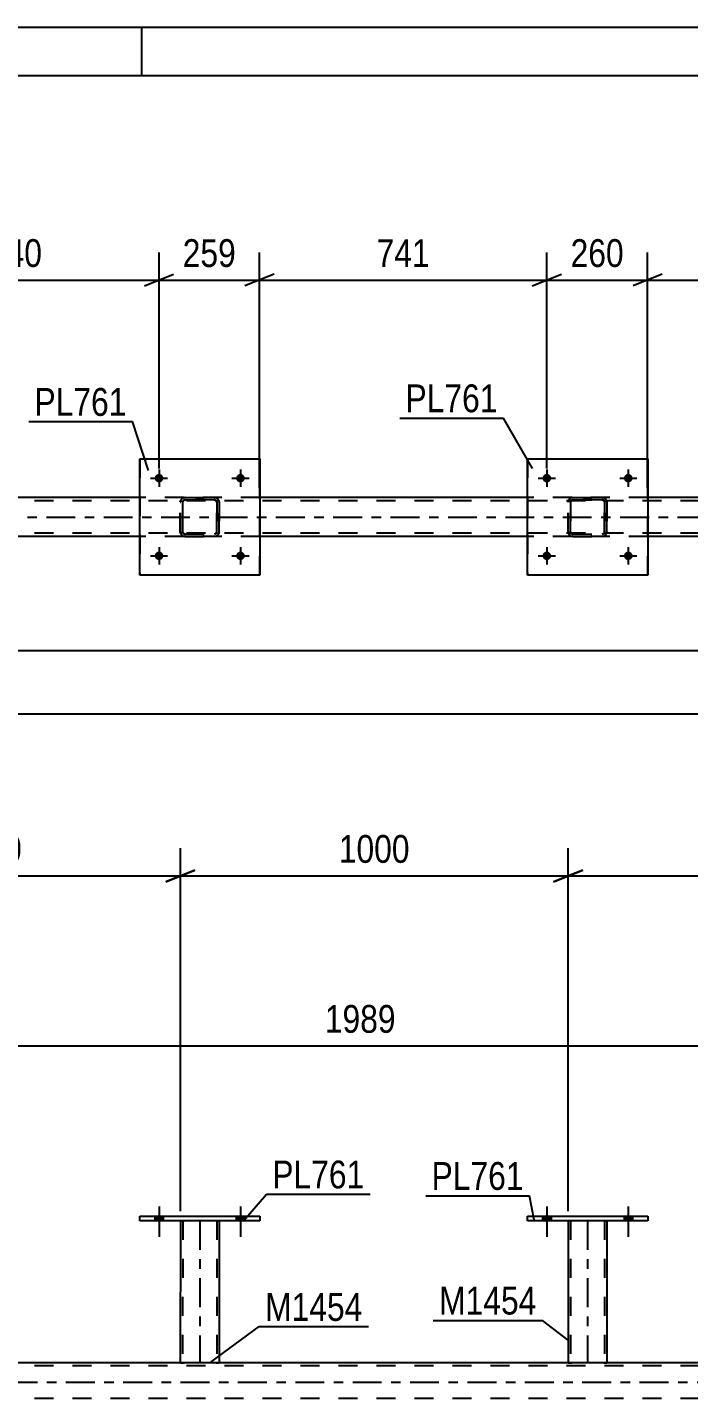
# Model space of a CAD drawing. Header units: millimetres. Extents: x 0 to 841, y 0 to 594.
# Drawn here: x 199.2 to 267.4, y 452.7 to 594 of the extents above; entities that cross this region are included whole.
import ezdxf

# ---------------------------------------------------------------- set-up
doc = ezdxf.new("R2010")
doc.units = ezdxf.units.MM
doc.linetypes.add('DXK_LINE_DOT2', pattern=[3.9198, 1.9599, -1.9599])
doc.linetypes.add('DXK_LINE_DOT3', pattern=[5.9187, 2.979, -0.9799, 0.9799, -0.9799])
doc.styles.add('Arial Narrow', font='ARIALN.TTF', dxfattribs={"height": 0.2})

# ---------------------------------------------------------------- blocks, each defined once
blk = doc.blocks.new('Unknown-814761001-1137')
at = {"color": 5, "linetype": 'Continuous'}
for p, q in [((841, 594), (0, 594)), ((211, 589), (211, 594)), ((836, 589), (5, 589))]:
    blk.add_line(p, q, dxfattribs=at)
blk = doc.blocks.new('Bolt-814761001-1456 - 1274')
at = {"linetype": 'Continuous'}
for points in [[(212.35, 547.54), (212.36, 547.63), (212.38, 547.72), (212.43, 547.8), (212.49, 547.86), (212.57, 547.92), (212.65, 547.96), (212.74, 547.98), (212.83, 547.98), (212.92, 547.96), (213.01, 547.92), (213.08, 547.86), (213.14, 547.8), (213.19, 547.72), (213.22, 547.63), (213.23, 547.54), (213.22, 547.45), (213.19, 547.36), (213.14, 547.28), (213.08, 547.21), (213.01, 547.16), (212.92, 547.12), (212.83, 547.1), (212.74, 547.1), (212.65, 547.12), (212.57, 547.16), (212.49, 547.21), (212.43, 547.28), (212.38, 547.36), (212.36, 547.45)], [(220.75, 547.54), (220.76, 547.63), (220.78, 547.72), (220.83, 547.8), (220.89, 547.86), (220.97, 547.92), (221.05, 547.96), (221.14, 547.98), (221.23, 547.98), (221.32, 547.96), (221.41, 547.92), (221.48, 547.86), (221.54, 547.8), (221.59, 547.72), (221.62, 547.63), (221.63, 547.54), (221.62, 547.45), (221.59, 547.36), (221.54, 547.28), (221.48, 547.21), (221.41, 547.16), (221.32, 547.12), (221.23, 547.1), (221.14, 547.1), (221.05, 547.12), (220.97, 547.16), (220.89, 547.21), (220.83, 547.28), (220.78, 547.36), (220.76, 547.45)]]:
    blk.add_hatch(color=1, dxfattribs=at).paths.add_polyline_path(points)
at = {"color": 1, "linetype": 'Continuous'}
for p, q in [((212.79, 548.42), (212.79, 546.66)), ((221.19, 548.42), (221.19, 546.66)), ((211.91, 547.54), (213.67, 547.54)), ((220.31, 547.54), (222.07, 547.54))]:
    blk.add_line(p, q, dxfattribs=at)
blk = doc.blocks.new('Part-814761001-1306 - 1274')
at = {"color": 2, "linetype": 'Continuous'}
for p, q in [((210.79, 545.54), (183.19, 545.54)), ((250.79, 545.54), (223.19, 545.54)), ((290.79, 545.54), (263.19, 545.54)), ((210.79, 541.54), (183.19, 541.54)), ((250.79, 541.54), (223.19, 541.54)), ((290.79, 541.54), (263.19, 541.54))]:
    blk.add_line(p, q, dxfattribs=at)
at = {"color": 7, "linetype": 'DXK_LINE_DOT2'}
for p, q in [((223.19, 545.54), (210.79, 545.54)), ((263.19, 545.54), (250.79, 545.54)), ((758.52, 545.22), (82.79, 545.22)), ((758.52, 541.86), (82.79, 541.86)), ((223.19, 541.54), (210.79, 541.54)), ((263.19, 541.54), (250.79, 541.54))]:
    blk.add_line(p, q, dxfattribs=at)
at = {"color": 7, "linetype": 'DXK_LINE_DOT3'}
blk.add_line((82.79, 543.54), (758.52, 543.54), dxfattribs=at)
blk = doc.blocks.new('Bolt-814761001-1457 - 1274')
at = {"linetype": 'Continuous'}
for points in [[(252.35, 539.54), (252.36, 539.63), (252.38, 539.72), (252.43, 539.8), (252.49, 539.86), (252.57, 539.92), (252.65, 539.96), (252.74, 539.98), (252.83, 539.98), (252.92, 539.96), (253.01, 539.92), (253.08, 539.86), (253.14, 539.8), (253.19, 539.72), (253.22, 539.63), (253.23, 539.54), (253.22, 539.45), (253.19, 539.36), (253.14, 539.28), (253.08, 539.21), (253.01, 539.16), (252.92, 539.12), (252.83, 539.1), (252.74, 539.1), (252.65, 539.12), (252.57, 539.16), (252.49, 539.21), (252.43, 539.28), (252.38, 539.36), (252.36, 539.45)], [(260.75, 539.54), (260.76, 539.63), (260.78, 539.72), (260.83, 539.8), (260.89, 539.86), (260.97, 539.92), (261.05, 539.96), (261.14, 539.98), (261.23, 539.98), (261.32, 539.96), (261.41, 539.92), (261.48, 539.86), (261.54, 539.8), (261.59, 539.72), (261.62, 539.63), (261.63, 539.54), (261.62, 539.45), (261.59, 539.36), (261.54, 539.28), (261.48, 539.21), (261.41, 539.16), (261.32, 539.12), (261.23, 539.1), (261.14, 539.1), (261.05, 539.12), (260.97, 539.16), (260.89, 539.21), (260.83, 539.28), (260.78, 539.36), (260.76, 539.45)]]:
    blk.add_hatch(color=1, dxfattribs=at).paths.add_polyline_path(points)
at = {"color": 1, "linetype": 'Continuous'}
for p, q in [((252.79, 540.42), (252.79, 538.66)), ((261.19, 540.42), (261.19, 538.66)), ((251.91, 539.54), (253.67, 539.54)), ((260.31, 539.54), (262.07, 539.54))]:
    blk.add_line(p, q, dxfattribs=at)
blk = doc.blocks.new('Bolt-814761001-1446 - 1274')
at = {"linetype": 'Continuous'}
for points in [[(252.35, 547.54), (252.36, 547.63), (252.38, 547.72), (252.43, 547.8), (252.49, 547.86), (252.57, 547.92), (252.65, 547.96), (252.74, 547.98), (252.83, 547.98), (252.92, 547.96), (253.01, 547.92), (253.08, 547.86), (253.14, 547.8), (253.19, 547.72), (253.22, 547.63), (253.23, 547.54), (253.22, 547.45), (253.19, 547.36), (253.14, 547.28), (253.08, 547.21), (253.01, 547.16), (252.92, 547.12), (252.83, 547.1), (252.74, 547.1), (252.65, 547.12), (252.57, 547.16), (252.49, 547.21), (252.43, 547.28), (252.38, 547.36), (252.36, 547.45)], [(260.75, 547.54), (260.76, 547.63), (260.78, 547.72), (260.83, 547.8), (260.89, 547.86), (260.97, 547.92), (261.05, 547.96), (261.14, 547.98), (261.23, 547.98), (261.32, 547.96), (261.41, 547.92), (261.48, 547.86), (261.54, 547.8), (261.59, 547.72), (261.62, 547.63), (261.63, 547.54), (261.62, 547.45), (261.59, 547.36), (261.54, 547.28), (261.48, 547.21), (261.41, 547.16), (261.32, 547.12), (261.23, 547.1), (261.14, 547.1), (261.05, 547.12), (260.97, 547.16), (260.89, 547.21), (260.83, 547.28), (260.78, 547.36), (260.76, 547.45)]]:
    blk.add_hatch(color=1, dxfattribs=at).paths.add_polyline_path(points)
at = {"color": 1, "linetype": 'Continuous'}
for p, q in [((252.79, 548.42), (252.79, 546.66)), ((261.19, 548.42), (261.19, 546.66)), ((251.91, 547.54), (253.67, 547.54)), ((260.31, 547.54), (262.07, 547.54))]:
    blk.add_line(p, q, dxfattribs=at)
blk = doc.blocks.new('Bolt-814761001-1455 - 1274')
at = {"linetype": 'Continuous'}
for points in [[(212.35, 539.54), (212.36, 539.63), (212.38, 539.72), (212.43, 539.8), (212.49, 539.86), (212.57, 539.92), (212.65, 539.96), (212.74, 539.98), (212.83, 539.98), (212.92, 539.96), (213.01, 539.92), (213.08, 539.86), (213.14, 539.8), (213.19, 539.72), (213.22, 539.63), (213.23, 539.54), (213.22, 539.45), (213.19, 539.36), (213.14, 539.28), (213.08, 539.21), (213.01, 539.16), (212.92, 539.12), (212.83, 539.1), (212.74, 539.1), (212.65, 539.12), (212.57, 539.16), (212.49, 539.21), (212.43, 539.28), (212.38, 539.36), (212.36, 539.45)], [(220.75, 539.54), (220.76, 539.63), (220.78, 539.72), (220.83, 539.8), (220.89, 539.86), (220.97, 539.92), (221.05, 539.96), (221.14, 539.98), (221.23, 539.98), (221.32, 539.96), (221.41, 539.92), (221.48, 539.86), (221.54, 539.8), (221.59, 539.72), (221.62, 539.63), (221.63, 539.54), (221.62, 539.45), (221.59, 539.36), (221.54, 539.28), (221.48, 539.21), (221.41, 539.16), (221.32, 539.12), (221.23, 539.1), (221.14, 539.1), (221.05, 539.12), (220.97, 539.16), (220.89, 539.21), (220.83, 539.28), (220.78, 539.36), (220.76, 539.45)]]:
    blk.add_hatch(color=1, dxfattribs=at).paths.add_polyline_path(points)
at = {"color": 1, "linetype": 'Continuous'}
for p, q in [((212.79, 540.42), (212.79, 538.66)), ((221.19, 540.42), (221.19, 538.66)), ((211.91, 539.54), (213.67, 539.54)), ((220.31, 539.54), (222.07, 539.54))]:
    blk.add_line(p, q, dxfattribs=at)
blk = doc.blocks.new('Part-814761001-1520 - 1274')
at = {"color": 2, "linetype": 'Continuous'}
for p, q in [((250.79, 537.54), (250.79, 549.54)), ((250.79, 549.54), (250.79, 549.54)), ((250.79, 549.54), (263.19, 549.54)), ((263.19, 549.54), (263.19, 537.54)), ((250.79, 537.54), (250.79, 537.54)), ((263.19, 537.54), (250.79, 537.54))]:
    blk.add_line(p, q, dxfattribs=at)
at = {"color": 7, "linetype": 'DXK_LINE_DOT2'}
for p, q in [((250.79, 549.54), (250.79, 537.54)), ((250.79, 549.54), (250.79, 549.54)), ((263.19, 537.54), (263.19, 549.54)), ((250.79, 537.54), (250.79, 537.54))]:
    blk.add_line(p, q, dxfattribs=at)
blk = doc.blocks.new('Part-814761001-1521 - 1274')
at = {"color": 7, "linetype": 'DXK_LINE_DOT2'}
for p, q in [((255.28, 545.5), (255.46, 545.54)), ((255.47, 545.54), (255.28, 545.5)), ((255.47, 545.54), (255.46, 545.54)), ((255.46, 545.54), (258.5, 545.54)), ((255.47, 545.54), (258.51, 545.54)), ((258.5, 545.54), (258.51, 545.54)), ((258.5, 545.54), (258.68, 545.5)), ((258.69, 545.5), (258.51, 545.54)), ((254.98, 545.06), (255.02, 545.24)), ((254.98, 545.06), (254.99, 545.06)), ((254.98, 542.02), (254.98, 545.06)), ((255.02, 545.24), (254.99, 545.06)), ((254.99, 542.02), (254.99, 545.06)), ((255.24, 545.15), (255.22, 545.06)), ((255.23, 545.06), (255.22, 545.06)), ((255.22, 545.06), (255.22, 542.02)), ((255.23, 545.06), (255.24, 545.15)), ((255.23, 542.02), (255.23, 545.06)), ((255.24, 545.15), (255.3, 545.23)), ((255.29, 545.23), (255.24, 545.15)), ((255.37, 545.28), (255.29, 545.23)), ((255.3, 545.23), (255.37, 545.28)), ((255.37, 545.28), (255.47, 545.3)), ((255.46, 545.3), (255.37, 545.28)), ((255.46, 545.3), (255.47, 545.3)), ((258.5, 545.3), (255.46, 545.3)), ((255.47, 545.3), (258.51, 545.3)), ((258.51, 545.3), (258.5, 545.3)), ((258.59, 545.28), (258.5, 545.3)), ((258.51, 545.3), (258.6, 545.28)), ((258.59, 545.28), (258.6, 545.28)), ((258.67, 545.23), (258.59, 545.28)), ((258.6, 545.28), (258.68, 545.23)), ((258.72, 545.15), (258.67, 545.23)), ((258.68, 545.23), (258.73, 545.15)), ((258.74, 545.06), (258.72, 545.15)), ((258.73, 545.15), (258.75, 545.06)), ((258.75, 545.06), (258.74, 545.06)), ((258.74, 545.06), (258.74, 542.02)), ((258.75, 542.02), (258.75, 545.06)), ((258.94, 545.24), (258.98, 545.06)), ((258.99, 545.06), (258.95, 545.24)), ((258.99, 545.06), (258.98, 545.06)), ((258.98, 545.06), (258.98, 542.02)), ((258.99, 542.02), (258.99, 545.06)), ((254.99, 542.02), (254.98, 542.02)), ((255.02, 541.83), (254.98, 542.02)), ((254.99, 542.02), (255.02, 541.83)), ((255.22, 542.02), (255.23, 542.02)), ((255.22, 542.02), (255.24, 541.93)), ((255.24, 541.93), (255.23, 542.02)), ((255.3, 541.85), (255.24, 541.93)), ((255.24, 541.93), (255.29, 541.85)), ((255.28, 541.57), (255.28, 541.57)), ((255.46, 541.54), (255.28, 541.57)), ((255.28, 541.57), (255.47, 541.54)), ((255.29, 541.85), (255.37, 541.8)), ((255.37, 541.8), (255.3, 541.85)), ((255.47, 541.78), (255.37, 541.8)), ((255.37, 541.8), (255.46, 541.78)), ((255.47, 541.78), (255.46, 541.78)), ((255.46, 541.78), (258.5, 541.78)), ((255.47, 541.54), (255.46, 541.54)), ((255.46, 541.54), (258.5, 541.54)), ((255.47, 541.78), (258.51, 541.78)), ((255.47, 541.54), (258.51, 541.54)), ((258.5, 541.78), (258.59, 541.8)), ((258.5, 541.78), (258.51, 541.78)), ((258.68, 541.57), (258.5, 541.54)), ((258.5, 541.54), (258.51, 541.54)), ((258.6, 541.8), (258.51, 541.78)), ((258.51, 541.54), (258.69, 541.57)), ((258.59, 541.8), (258.67, 541.85)), ((258.68, 541.85), (258.6, 541.8)), ((258.67, 541.85), (258.72, 541.93)), ((258.73, 541.93), (258.68, 541.85)), ((258.72, 541.93), (258.74, 542.02)), ((258.75, 542.02), (258.73, 541.93)), ((258.74, 542.02), (258.75, 542.02)), ((258.98, 542.02), (258.94, 541.83)), ((258.95, 541.83), (258.99, 542.02)), ((258.98, 542.02), (258.99, 542.02))]:
    blk.add_line(p, q, dxfattribs=at)
at = {"color": 7, "linetype": 'DXK_LINE_DOT3'}
blk.add_line((256.99, 543.54), (256.98, 543.54), dxfattribs=at)
at = {"color": 7, "linetype": 'DXK_LINE_DOT2'}
for centre, start, end in [((255.46, 545.06), 112.5, 157.5), ((255.47, 545.06), 112.5, 157.5), ((258.5, 545.06), 22.5, 67.5), ((258.51, 545.06), 22.5, 67.5), ((255.46, 542.02), 202.5, 247.5), ((255.47, 542.02), 202.5, 247.5), ((258.5, 542.02), 292.5, 337.5), ((258.51, 542.02), 292.5, 337.5)]:
    blk.add_arc(centre, 0.48, start, end, dxfattribs=at)
blk = doc.blocks.new('Part-814761001-1526 - 1274')
at = {"color": 2, "linetype": 'Continuous'}
for p, q in [((210.79, 537.54), (210.79, 549.54)), ((210.79, 549.54), (210.79, 549.54)), ((210.79, 549.54), (223.19, 549.54)), ((223.19, 549.54), (223.19, 537.54)), ((210.79, 537.54), (210.79, 537.54)), ((223.19, 537.54), (210.79, 537.54))]:
    blk.add_line(p, q, dxfattribs=at)
at = {"color": 7, "linetype": 'DXK_LINE_DOT2'}
for p, q in [((210.79, 549.54), (210.79, 537.54)), ((210.79, 549.54), (210.79, 549.54)), ((223.19, 537.54), (223.19, 549.54)), ((210.79, 537.54), (210.79, 537.54))]:
    blk.add_line(p, q, dxfattribs=at)
blk = doc.blocks.new('Part-814761001-1527 - 1274')
at = {"color": 7, "linetype": 'DXK_LINE_DOT2'}
for p, q in [((215.28, 545.5), (215.46, 545.54)), ((215.47, 545.54), (215.28, 545.5)), ((215.47, 545.54), (215.46, 545.54)), ((215.46, 545.54), (218.5, 545.54)), ((215.47, 545.54), (218.51, 545.54)), ((218.5, 545.54), (218.51, 545.54)), ((218.5, 545.54), (218.69, 545.5)), ((218.69, 545.5), (218.51, 545.54)), ((214.98, 545.06), (215.02, 545.24)), ((214.98, 545.06), (214.99, 545.06)), ((214.98, 542.02), (214.98, 545.06)), ((215.02, 545.24), (214.99, 545.06)), ((214.99, 542.02), (214.99, 545.06)), ((215.24, 545.15), (215.22, 545.06)), ((215.23, 545.06), (215.22, 545.06)), ((215.22, 545.06), (215.22, 542.02)), ((215.23, 545.06), (215.24, 545.15)), ((215.23, 542.02), (215.23, 545.06)), ((215.24, 545.15), (215.3, 545.23)), ((215.29, 545.23), (215.24, 545.15)), ((215.37, 545.28), (215.29, 545.23)), ((215.3, 545.23), (215.37, 545.28)), ((215.37, 545.28), (215.47, 545.3)), ((215.46, 545.3), (215.37, 545.28)), ((215.46, 545.3), (215.47, 545.3)), ((218.5, 545.3), (215.46, 545.3)), ((215.47, 545.3), (218.51, 545.3)), ((218.51, 545.3), (218.5, 545.3)), ((218.59, 545.28), (218.5, 545.3)), ((218.51, 545.3), (218.6, 545.28)), ((218.59, 545.28), (218.6, 545.28)), ((218.67, 545.23), (218.59, 545.28)), ((218.6, 545.28), (218.68, 545.23)), ((218.72, 545.15), (218.67, 545.23)), ((218.68, 545.23), (218.73, 545.15)), ((218.74, 545.06), (218.72, 545.15)), ((218.73, 545.15), (218.75, 545.06)), ((218.75, 545.06), (218.74, 545.06)), ((218.74, 545.06), (218.74, 542.02)), ((218.75, 542.02), (218.75, 545.06)), ((218.94, 545.24), (218.98, 545.06)), ((218.99, 545.06), (218.95, 545.24)), ((218.99, 545.06), (218.98, 545.06)), ((218.98, 545.06), (218.98, 542.02)), ((218.99, 542.02), (218.99, 545.06)), ((214.99, 542.02), (214.98, 542.02)), ((215.02, 541.83), (214.98, 542.02)), ((214.99, 542.02), (215.02, 541.83)), ((215.22, 542.02), (215.23, 542.02)), ((215.22, 542.02), (215.24, 541.93)), ((215.24, 541.93), (215.23, 542.02)), ((215.3, 541.85), (215.24, 541.93)), ((215.24, 541.93), (215.29, 541.85)), ((215.28, 541.57), (215.28, 541.57)), ((215.46, 541.54), (215.28, 541.57)), ((215.28, 541.57), (215.47, 541.54)), ((215.29, 541.85), (215.37, 541.8)), ((215.37, 541.8), (215.3, 541.85)), ((215.47, 541.78), (215.37, 541.8)), ((215.37, 541.8), (215.46, 541.78)), ((215.47, 541.78), (215.46, 541.78)), ((215.46, 541.78), (218.5, 541.78)), ((215.47, 541.54), (215.46, 541.54)), ((215.46, 541.54), (218.5, 541.54)), ((215.47, 541.78), (218.51, 541.78)), ((215.47, 541.54), (218.51, 541.54)), ((218.5, 541.78), (218.59, 541.8)), ((218.5, 541.78), (218.51, 541.78)), ((218.69, 541.57), (218.5, 541.54)), ((218.5, 541.54), (218.51, 541.54)), ((218.6, 541.8), (218.51, 541.78)), ((218.51, 541.54), (218.69, 541.57)), ((218.59, 541.8), (218.67, 541.85)), ((218.68, 541.85), (218.6, 541.8)), ((218.67, 541.85), (218.72, 541.93)), ((218.73, 541.93), (218.68, 541.85)), ((218.72, 541.93), (218.74, 542.02)), ((218.75, 542.02), (218.73, 541.93)), ((218.74, 542.02), (218.75, 542.02)), ((218.98, 542.02), (218.94, 541.83)), ((218.95, 541.83), (218.99, 542.02)), ((218.98, 542.02), (218.99, 542.02))]:
    blk.add_line(p, q, dxfattribs=at)
at = {"color": 7, "linetype": 'DXK_LINE_DOT3'}
blk.add_line((216.99, 543.54), (216.98, 543.54), dxfattribs=at)
at = {"color": 7, "linetype": 'DXK_LINE_DOT2'}
for centre, start, end in [((215.46, 545.06), 112.5, 157.5), ((215.47, 545.06), 112.5, 157.5), ((218.5, 545.06), 22.5, 67.5), ((218.51, 545.06), 22.5, 67.5), ((215.46, 542.02), 202.5, 247.5), ((215.47, 542.02), 202.5, 247.5), ((218.5, 542.02), 292.5, 337.5), ((218.51, 542.02), 292.5, 337.5)]:
    blk.add_arc(centre, 0.48, start, end, dxfattribs=at)
blk = doc.blocks.new('Part-814761001-3207 - 3038')
at = {"color": 7, "linetype": 'DXK_LINE_DOT2'}
for p, q in [((758.52, 456.04), (37.45, 456.04)), ((218.98, 456.36), (214.98, 456.36)), ((258.98, 456.36), (254.98, 456.36)), ((758.52, 452.68), (37.45, 452.68))]:
    blk.add_line(p, q, dxfattribs=at)
at = {"color": 2, "linetype": 'Continuous'}
for p, q in [((214.98, 456.36), (178.98, 456.36)), ((254.98, 456.36), (218.98, 456.36)), ((294.98, 456.36), (258.98, 456.36))]:
    blk.add_line(p, q, dxfattribs=at)
at = {"color": 7, "linetype": 'DXK_LINE_DOT3'}
blk.add_line((37.45, 454.36), (758.52, 454.36), dxfattribs=at)
blk = doc.blocks.new('Bolt-814761001-3230 - 3038')
at = {"linetype": 'Continuous'}
for points in [[(252.35, 471), (253.23, 471), (253.23, 471.48), (252.35, 471.48)], [(260.75, 470.99), (261.63, 470.99), (261.63, 471.47), (260.75, 471.47)]]:
    blk.add_hatch(color=1, dxfattribs=at).paths.add_polyline_path(points)
at = {"color": 1, "linetype": 'Continuous'}
for p, q in [((252.79, 472.48), (252.79, 469.36)), ((261.19, 472.47), (261.19, 469.35)), ((252.35, 471.48), (252.35, 471)), ((253.23, 471.48), (253.23, 471)), ((260.75, 471.47), (260.75, 470.99)), ((261.63, 471.47), (261.63, 470.99))]:
    blk.add_line(p, q, dxfattribs=at)
blk = doc.blocks.new('Bolt-814761001-3231 - 3038')
at = {"linetype": 'Continuous'}
for points in [[(252.35, 471), (253.23, 471), (253.23, 471.48), (252.35, 471.48)], [(260.75, 470.99), (261.63, 470.99), (261.63, 471.47), (260.75, 471.47)]]:
    blk.add_hatch(color=1, dxfattribs=at).paths.add_polyline_path(points)
at = {"color": 1, "linetype": 'Continuous'}
for p, q in [((252.79, 472.48), (252.79, 469.36)), ((261.19, 472.47), (261.19, 469.35)), ((252.35, 471.48), (252.35, 471)), ((253.23, 471.48), (253.23, 471)), ((260.75, 471.47), (260.75, 470.99)), ((261.63, 471.47), (261.63, 470.99))]:
    blk.add_line(p, q, dxfattribs=at)
blk = doc.blocks.new('Bolt-814761001-3233 - 3038')
at = {"linetype": 'Continuous'}
for points in [[(212.35, 471), (213.23, 471), (213.23, 471.48), (212.35, 471.48)], [(220.75, 470.99), (221.63, 470.99), (221.63, 471.47), (220.75, 471.47)]]:
    blk.add_hatch(color=1, dxfattribs=at).paths.add_polyline_path(points)
at = {"color": 1, "linetype": 'Continuous'}
for p, q in [((212.79, 472.48), (212.79, 469.36)), ((221.19, 472.47), (221.19, 469.35)), ((212.35, 471.48), (212.35, 471)), ((213.23, 471.48), (213.23, 471)), ((220.75, 471.47), (220.75, 470.99)), ((221.63, 471.47), (221.63, 470.99))]:
    blk.add_line(p, q, dxfattribs=at)
blk = doc.blocks.new('Bolt-814761001-3272 - 3038')
at = {"linetype": 'Continuous'}
for points in [[(212.35, 471), (213.23, 471), (213.23, 471.48), (212.35, 471.48)], [(220.75, 470.99), (221.63, 470.99), (221.63, 471.47), (220.75, 471.47)]]:
    blk.add_hatch(color=1, dxfattribs=at).paths.add_polyline_path(points)
at = {"color": 1, "linetype": 'Continuous'}
for p, q in [((212.79, 472.48), (212.79, 469.36)), ((221.19, 472.47), (221.19, 469.35)), ((212.35, 471.48), (212.35, 471)), ((213.23, 471.48), (213.23, 471)), ((220.75, 471.47), (220.75, 470.99)), ((221.63, 471.47), (221.63, 470.99))]:
    blk.add_line(p, q, dxfattribs=at)
blk = doc.blocks.new('Part-814761001-3298 - 3038')
at = {"color": 2, "linetype": 'Continuous'}
for p, q in [((214.99, 471), (214.98, 456.36)), ((218.99, 471), (218.98, 456.36)), ((215.02, 456.36), (214.98, 456.36)), ((215.12, 456.36), (215.02, 456.36)), ((215.28, 456.36), (215.12, 456.36)), ((218.69, 456.36), (215.28, 456.36)), ((218.84, 456.36), (218.69, 456.36)), ((218.94, 456.36), (218.84, 456.36)), ((218.98, 456.36), (218.94, 456.36))]:
    blk.add_line(p, q, dxfattribs=at)
at = {"color": 7, "linetype": 'DXK_LINE_DOT2'}
for p, q in [((214.99, 471), (214.99, 471)), ((214.99, 471), (214.99, 471)), ((214.99, 471), (214.99, 471)), ((215.02, 471), (214.99, 471)), ((214.99, 471), (215.02, 471)), ((215.13, 471), (215.02, 471)), ((215.02, 471), (215.13, 471)), ((215.28, 471), (215.13, 471)), ((215.13, 471), (215.28, 471)), ((215.23, 471), (215.22, 456.36)), ((215.23, 471), (215.23, 471)), ((215.24, 471), (215.23, 471)), ((215.23, 471), (215.24, 471)), ((215.3, 471), (215.24, 471)), ((215.24, 471), (215.3, 471)), ((218.69, 471), (215.28, 471)), ((218.69, 471), (215.28, 471)), ((218.6, 471), (215.3, 471)), ((215.3, 471), (215.37, 471)), ((218.68, 471), (215.37, 471)), ((218.68, 471), (218.6, 471)), ((218.73, 471), (218.68, 471)), ((218.68, 471), (218.73, 471)), ((218.69, 471), (218.85, 471)), ((218.85, 471), (218.69, 471)), ((218.75, 471), (218.73, 471)), ((218.73, 471), (218.75, 471)), ((218.75, 471), (218.74, 456.36)), ((218.75, 471), (218.75, 471)), ((218.85, 471), (218.95, 471)), ((218.95, 471), (218.85, 471)), ((218.95, 471), (218.99, 471)), ((218.99, 471), (218.95, 471)), ((218.99, 471), (218.99, 471)), ((218.99, 471), (218.99, 471)), ((218.99, 471), (218.99, 471)), ((214.98, 456.36), (215.02, 456.36)), ((215.02, 456.36), (215.12, 456.36)), ((215.12, 456.36), (215.28, 456.36)), ((215.24, 456.36), (215.22, 456.36)), ((215.22, 456.36), (215.24, 456.36)), ((215.29, 456.36), (215.24, 456.36)), ((215.24, 456.36), (215.28, 456.36)), ((218.69, 456.36), (215.28, 456.36)), ((215.28, 456.36), (215.29, 456.36)), ((218.59, 456.36), (215.29, 456.36)), ((215.29, 456.36), (215.37, 456.36)), ((218.67, 456.36), (215.37, 456.36)), ((218.67, 456.36), (218.59, 456.36)), ((218.72, 456.36), (218.67, 456.36)), ((218.67, 456.36), (218.72, 456.36)), ((218.69, 456.36), (218.84, 456.36)), ((218.74, 456.36), (218.72, 456.36)), ((218.72, 456.36), (218.74, 456.36)), ((218.84, 456.36), (218.94, 456.36)), ((218.94, 456.36), (218.98, 456.36))]:
    blk.add_line(p, q, dxfattribs=at)
at = {"color": 7, "linetype": 'DXK_LINE_DOT3'}
blk.add_line((216.99, 471), (216.98, 456.36), dxfattribs=at)
blk = doc.blocks.new('Part-814761001-3303 - 3038')
at = {"color": 2, "linetype": 'Continuous'}
for p, q in [((254.99, 471), (254.98, 456.36)), ((258.99, 471), (258.98, 456.36)), ((255.02, 456.36), (254.98, 456.36)), ((255.12, 456.36), (255.02, 456.36)), ((255.28, 456.36), (255.12, 456.36)), ((258.68, 456.36), (255.28, 456.36)), ((258.84, 456.36), (258.68, 456.36)), ((258.94, 456.36), (258.84, 456.36)), ((258.98, 456.36), (258.94, 456.36))]:
    blk.add_line(p, q, dxfattribs=at)
at = {"color": 7, "linetype": 'DXK_LINE_DOT2'}
for p, q in [((254.99, 471), (254.99, 471)), ((254.99, 471), (254.99, 471)), ((254.99, 471), (254.99, 471)), ((255.02, 471), (254.99, 471)), ((254.99, 471), (255.02, 471)), ((255.13, 471), (255.02, 471)), ((255.02, 471), (255.13, 471)), ((255.28, 471), (255.13, 471)), ((255.13, 471), (255.28, 471)), ((255.23, 471), (255.22, 456.36)), ((255.23, 471), (255.23, 471)), ((255.24, 471), (255.23, 471)), ((255.23, 471), (255.24, 471)), ((255.3, 471), (255.24, 471)), ((255.24, 471), (255.3, 471)), ((258.69, 471), (255.28, 471)), ((258.69, 471), (255.28, 471)), ((258.6, 471), (255.3, 471)), ((255.3, 471), (255.37, 471)), ((258.68, 471), (255.37, 471)), ((258.68, 471), (258.6, 471)), ((258.73, 471), (258.68, 471)), ((258.68, 471), (258.73, 471)), ((258.69, 471), (258.85, 471)), ((258.85, 471), (258.69, 471)), ((258.75, 471), (258.73, 471)), ((258.73, 471), (258.75, 471)), ((258.75, 471), (258.74, 456.36)), ((258.75, 471), (258.75, 471)), ((258.85, 471), (258.95, 471)), ((258.95, 471), (258.85, 471)), ((258.95, 471), (258.99, 471)), ((258.99, 471), (258.95, 471)), ((258.99, 471), (258.99, 471)), ((258.99, 471), (258.99, 471)), ((258.99, 471), (258.99, 471)), ((254.98, 456.36), (255.02, 456.36)), ((255.02, 456.36), (255.12, 456.36)), ((255.12, 456.36), (255.28, 456.36)), ((255.24, 456.36), (255.22, 456.36)), ((255.22, 456.36), (255.24, 456.36)), ((255.29, 456.36), (255.24, 456.36)), ((255.24, 456.36), (255.28, 456.36)), ((258.68, 456.36), (255.28, 456.36)), ((255.28, 456.36), (255.29, 456.36)), ((258.59, 456.36), (255.29, 456.36)), ((255.29, 456.36), (255.37, 456.36)), ((258.67, 456.36), (255.37, 456.36)), ((258.67, 456.36), (258.59, 456.36)), ((258.72, 456.36), (258.67, 456.36)), ((258.67, 456.36), (258.72, 456.36)), ((258.68, 456.36), (258.84, 456.36)), ((258.74, 456.36), (258.72, 456.36)), ((258.72, 456.36), (258.74, 456.36)), ((258.84, 456.36), (258.94, 456.36)), ((258.94, 456.36), (258.98, 456.36))]:
    blk.add_line(p, q, dxfattribs=at)
at = {"color": 7, "linetype": 'DXK_LINE_DOT3'}
blk.add_line((256.99, 471), (256.98, 456.36), dxfattribs=at)
blk = doc.blocks.new('Part-814761001-3314 - 3038')
at = {"color": 2, "linetype": 'Continuous'}
for p, q in [((210.79, 471), (210.79, 471.48)), ((210.79, 471.48), (223.19, 471.47)), ((223.19, 470.99), (210.79, 471)), ((223.19, 471.47), (223.19, 470.99))]:
    blk.add_line(p, q, dxfattribs=at)
blk = doc.blocks.new('Part-814761001-3515 - 3038')
at = {"color": 2, "linetype": 'Continuous'}
for p, q in [((250.79, 471), (250.79, 471.48)), ((250.79, 471.48), (263.19, 471.47)), ((263.19, 470.99), (250.79, 471)), ((263.19, 471.47), (263.19, 470.99))]:
    blk.add_line(p, q, dxfattribs=at)
blk = doc.blocks.new('StraightDimension-814761001-1662 - 1274')
at = {"color": 7, "linetype": 'Continuous'}
blk.add_line((48.95, 529.79), (758.52, 529.79), dxfattribs=at)
blk = doc.blocks.new('StraightDimension-814761001-1683 - 1274')
at = {"color": 7, "linetype": 'Continuous'}
blk.add_line((48.31, 523.27), (759.16, 523.27), dxfattribs=at)
blk = doc.blocks.new('StraightDimension-814761001-1830 - 1274')
at = {"color": 7, "linetype": 'Continuous'}
for p, q in [((263.18, 546.54), (263.18, 570.81)), ((292.79, 548.54), (292.79, 570.81)), ((264.68, 568.56), (261.68, 567.36)), ((291.29, 567.36), (294.29, 568.56)), ((263.18, 567.96), (292.79, 567.96))]:
    blk.add_line(p, q, dxfattribs=at)
at = {"color": 0}
blk.add_wipeout([(281.33, 568.71), (281.33, 572.91), (274.64, 572.91), (274.64, 568.71)], dxfattribs=at)
at = {"color": 3, "style": 'Arial Narrow'}
blk.add_text('740', height=2.863, dxfattribs=at).set_placement((275.24, 569.31))
blk = doc.blocks.new('StraightDimension-814761001-1839 - 1274')
at = {"color": 7, "linetype": 'Continuous'}
for p, q in [((252.79, 548.54), (252.79, 570.81)), ((263.18, 546.54), (263.18, 570.81)), ((251.29, 567.36), (254.29, 568.56)), ((264.68, 568.56), (261.68, 567.36)), ((252.79, 567.96), (263.18, 567.96))]:
    blk.add_line(p, q, dxfattribs=at)
at = {"color": 0}
blk.add_wipeout([(261.33, 568.71), (261.33, 572.91), (254.64, 572.91), (254.64, 568.71)], dxfattribs=at)
at = {"color": 3, "style": 'Arial Narrow'}
blk.add_text('260', height=2.863, dxfattribs=at).set_placement((255.24, 569.31))
blk = doc.blocks.new('StraightDimension-814761001-1848 - 1274')
at = {"color": 7, "linetype": 'Continuous'}
for p, q in [((223.15, 546.54), (223.15, 570.81)), ((252.79, 548.54), (252.79, 570.81)), ((224.65, 568.56), (221.65, 567.36)), ((251.29, 567.36), (254.29, 568.56)), ((223.15, 567.96), (252.79, 567.96))]:
    blk.add_line(p, q, dxfattribs=at)
at = {"color": 0}
blk.add_wipeout([(241.31, 568.71), (241.31, 572.91), (234.63, 572.91), (234.63, 568.71)], dxfattribs=at)
at = {"color": 3, "style": 'Arial Narrow'}
blk.add_text('741', height=2.863, dxfattribs=at).set_placement((235.23, 569.31))
blk = doc.blocks.new('StraightDimension-814761001-1851 - 1274')
at = {"color": 7, "linetype": 'Continuous'}
for p, q in [((212.79, 548.54), (212.79, 570.81)), ((223.15, 546.54), (223.15, 570.81)), ((211.29, 567.36), (214.29, 568.56)), ((224.65, 568.56), (221.65, 567.36)), ((212.79, 567.96), (223.15, 567.96))]:
    blk.add_line(p, q, dxfattribs=at)
at = {"color": 0}
blk.add_wipeout([(221.31, 568.71), (221.31, 572.91), (214.63, 572.91), (214.63, 568.71)], dxfattribs=at)
at = {"color": 3, "style": 'Arial Narrow'}
blk.add_text('259', height=2.863, dxfattribs=at).set_placement((215.23, 569.31))
blk = doc.blocks.new('StraightDimension-814761001-1854 - 1274')
at = {"color": 7, "linetype": 'Continuous'}
for p, q in [((183.19, 546.54), (183.19, 570.81)), ((212.79, 548.54), (212.79, 570.81)), ((184.69, 568.56), (181.69, 567.36)), ((211.29, 567.36), (214.29, 568.56)), ((183.19, 567.96), (212.79, 567.96))]:
    blk.add_line(p, q, dxfattribs=at)
at = {"color": 0}
blk.add_wipeout([(201.33, 568.71), (201.33, 572.91), (194.64, 572.91), (194.64, 568.71)], dxfattribs=at)
at = {"color": 3, "style": 'Arial Narrow'}
blk.add_text('740', height=2.863, dxfattribs=at).set_placement((195.24, 569.31))
blk = doc.blocks.new('StraightDimension-814761001-4662 - 3038')
at = {"color": 7, "linetype": 'Continuous'}
for p, q in [((254.99, 472), (254.99, 509.4)), ((294.99, 472), (294.99, 509.4)), ((256.49, 507.15), (253.49, 505.95)), ((254.99, 506.55), (294.99, 506.55)), ((293.49, 505.95), (296.49, 507.15))]:
    blk.add_line(p, q, dxfattribs=at)
at = {"color": 0}
blk.add_wipeout([(279.24, 507.3), (279.24, 511.5), (270.73, 511.5), (270.73, 507.3)], dxfattribs=at)
at = {"color": 3, "style": 'Arial Narrow'}
blk.add_text('1000', height=2.863, dxfattribs=at).set_placement((271.33, 507.9))
blk = doc.blocks.new('StraightDimension-814761001-4652 - 3038')
at = {"color": 7, "linetype": 'Continuous'}
for p, q in [((214.99, 472), (214.99, 509.4)), ((254.99, 472), (254.99, 509.4)), ((216.49, 507.15), (213.49, 505.95)), ((214.99, 506.55), (254.99, 506.55)), ((253.49, 505.95), (256.49, 507.15))]:
    blk.add_line(p, q, dxfattribs=at)
at = {"color": 0}
blk.add_wipeout([(239.24, 507.3), (239.24, 511.5), (230.73, 511.5), (230.73, 507.3)], dxfattribs=at)
at = {"color": 3, "style": 'Arial Narrow'}
blk.add_text('1000', height=2.863, dxfattribs=at).set_placement((231.33, 507.9))
blk = doc.blocks.new('StraightDimension-814761001-9244 - 3038')
at = {"color": 7, "linetype": 'Continuous'}
for p, q in [((193.77, 453.36), (193.77, 491.88)), ((273.33, 453.36), (273.33, 491.88)), ((195.27, 489.63), (192.27, 488.43)), ((193.77, 489.03), (273.33, 489.03)), ((271.83, 488.43), (274.83, 489.63))]:
    blk.add_line(p, q, dxfattribs=at)
at = {"color": 0}
blk.add_wipeout([(237.8, 489.78), (237.8, 493.98), (229.29, 493.98), (229.29, 489.78)], dxfattribs=at)
at = {"color": 3, "style": 'Arial Narrow'}
blk.add_text('1989', height=2.863, dxfattribs=at).set_placement((229.89, 490.38))
blk = doc.blocks.new('StraightDimension-814761001-4642 - 3038')
at = {"color": 7, "linetype": 'Continuous'}
for p, q in [((174.99, 472), (174.99, 509.4)), ((214.99, 472), (214.99, 509.4)), ((176.49, 507.15), (173.49, 505.95)), ((174.99, 506.55), (214.99, 506.55)), ((213.49, 505.95), (216.49, 507.15))]:
    blk.add_line(p, q, dxfattribs=at)
at = {"color": 0}
blk.add_wipeout([(199.24, 507.3), (199.24, 511.5), (190.73, 511.5), (190.73, 507.3)], dxfattribs=at)
at = {"color": 3, "style": 'Arial Narrow'}
blk.add_text('1000', height=2.863, dxfattribs=at).set_placement((191.33, 507.9))
blk = doc.blocks.new('Mark-814761001-1516 - 1274')
at = {"color": 0}
blk.add_wipeout([(247.71, 554.34), (247.71, 557.34), (238.21, 557.34), (238.21, 554.34)], dxfattribs=at)
blk.add_wipeout([(247.71, 554.34), (247.71, 557.34), (238.21, 557.34), (238.21, 554.34)], dxfattribs=at)
at = {"color": 30, "linetype": 'Continuous'}
for p in [(237.61, 553.74), (251.31, 548.54)]:
    blk.add_line(p, (248.31, 553.74), dxfattribs=at)
at = {"color": 3, "style": 'Arial Narrow'}
blk.add_text('PL761', height=2.863, dxfattribs=at).set_placement((238.21, 554.34))
blk = doc.blocks.new('Mark-814761001-1522 - 1274')
at = {"color": 0}
blk.add_wipeout([(209.44, 553.97), (209.44, 556.97), (199.94, 556.97), (199.94, 553.97)], dxfattribs=at)
blk.add_wipeout([(209.44, 553.97), (209.44, 556.97), (199.94, 556.97), (199.94, 553.97)], dxfattribs=at)
at = {"color": 30, "linetype": 'Continuous'}
for p in [(199.34, 553.37), (211.69, 548.32)]:
    blk.add_line(p, (210.04, 553.37), dxfattribs=at)
at = {"color": 3, "style": 'Arial Narrow'}
blk.add_text('PL761', height=2.863, dxfattribs=at).set_placement((199.94, 553.97))
blk = doc.blocks.new('Mark-814761001-3294 - 3038')
at = {"color": 0}
blk.add_wipeout([(233.78, 460.69), (233.78, 463.69), (223.73, 463.69), (223.73, 460.69)], dxfattribs=at)
blk.add_wipeout([(233.78, 460.69), (233.78, 463.69), (223.73, 463.69), (223.73, 460.69)], dxfattribs=at)
at = {"color": 30, "linetype": 'Continuous'}
for p, q in [((218.18, 456.45), (223.13, 460.09)), ((223.13, 460.09), (234.38, 460.09))]:
    blk.add_line(p, q, dxfattribs=at)
at = {"color": 3, "style": 'Arial Narrow'}
blk.add_text('M1454', height=2.863, dxfattribs=at).set_placement((223.73, 460.69))
blk = doc.blocks.new('Mark-814761001-3299 - 3038')
at = {"color": 0}
blk.add_wipeout([(251.73, 461.34), (251.73, 464.34), (241.68, 464.34), (241.68, 461.34)], dxfattribs=at)
blk.add_wipeout([(251.73, 461.34), (251.73, 464.34), (241.68, 464.34), (241.68, 461.34)], dxfattribs=at)
at = {"color": 30, "linetype": 'Continuous'}
for p in [(241.08, 460.74), (254.98, 458.7)]:
    blk.add_line(p, (252.33, 460.74), dxfattribs=at)
at = {"color": 3, "style": 'Arial Narrow'}
blk.add_text('M1454', height=2.863, dxfattribs=at).set_placement((241.68, 461.34))
blk = doc.blocks.new('Mark-814761001-3310 - 3038')
at = {"color": 0}
blk.add_wipeout([(233.97, 474.34), (233.97, 477.34), (224.47, 477.34), (224.47, 474.34)], dxfattribs=at)
blk.add_wipeout([(233.97, 474.34), (233.97, 477.34), (224.47, 477.34), (224.47, 474.34)], dxfattribs=at)
at = {"color": 30, "linetype": 'Continuous'}
for p, q in [((221.49, 470.99), (223.87, 473.74)), ((223.87, 473.74), (234.57, 473.74))]:
    blk.add_line(p, q, dxfattribs=at)
at = {"color": 3, "style": 'Arial Narrow'}
blk.add_text('PL761', height=2.863, dxfattribs=at).set_placement((224.47, 474.34))
blk = doc.blocks.new('Mark-814761001-3511 - 3038')
at = {"color": 0}
blk.add_wipeout([(250.41, 474.19), (250.41, 477.19), (240.9, 477.19), (240.9, 474.19)], dxfattribs=at)
blk.add_wipeout([(250.41, 474.19), (250.41, 477.19), (240.9, 477.19), (240.9, 474.19)], dxfattribs=at)
at = {"color": 30, "linetype": 'Continuous'}
for p in [(240.3, 473.59), (251.49, 471.11)]:
    blk.add_line(p, (251.01, 473.59), dxfattribs=at)
at = {"color": 3, "style": 'Arial Narrow'}
blk.add_text('PL761', height=2.863, dxfattribs=at).set_placement((240.9, 474.19))

msp = doc.modelspace()

# ---------------------------------------------------------------- block references
for name in ['Unknown-814761001-1137', 'Part-814761001-1526 - 1274', 'Bolt-814761001-1456 - 1274', 'Part-814761001-1520 - 1274', 'Bolt-814761001-1446 - 1274', 'Part-814761001-1306 - 1274', 'Part-814761001-1527 - 1274', 'Part-814761001-1521 - 1274', 'Bolt-814761001-1455 - 1274', 'Bolt-814761001-1457 - 1274', 'Bolt-814761001-3233 - 3038', 'Bolt-814761001-3272 - 3038', 'Bolt-814761001-3230 - 3038', 'Bolt-814761001-3231 - 3038', 'Part-814761001-3314 - 3038', 'Part-814761001-3298 - 3038', 'Part-814761001-3515 - 3038', 'Part-814761001-3303 - 3038', 'Part-814761001-3207 - 3038']:
    msp.add_blockref(name, (0, 0))

# ---------------------------------------------------------------- next in the draw order: block references
for name in ['StraightDimension-814761001-1830 - 1274', 'StraightDimension-814761001-1662 - 1274', 'StraightDimension-814761001-4662 - 3038']:
    msp.add_blockref(name, (0, 0))

# ---------------------------------------------------------------- next in the draw order: block references
for name in ['StraightDimension-814761001-1839 - 1274', 'StraightDimension-814761001-1683 - 1274', 'StraightDimension-814761001-4652 - 3038']:
    msp.add_blockref(name, (0, 0))

# ---------------------------------------------------------------- next in the draw order: block references
for name in ['StraightDimension-814761001-1848 - 1274', 'StraightDimension-814761001-9244 - 3038']:
    msp.add_blockref(name, (0, 0))

# ---------------------------------------------------------------- next in the draw order: block references
for name in ['StraightDimension-814761001-1851 - 1274', 'Mark-814761001-1516 - 1274', 'StraightDimension-814761001-4642 - 3038', 'Mark-814761001-3310 - 3038', 'Mark-814761001-3511 - 3038', 'Mark-814761001-3294 - 3038', 'Mark-814761001-3299 - 3038']:
    msp.add_blockref(name, (0, 0))

# ---------------------------------------------------------------- next in the draw order: block references
msp.add_blockref('StraightDimension-814761001-1854 - 1274', (0, 0))

# ---------------------------------------------------------------- next in the draw order: block references
msp.add_blockref('Mark-814761001-1522 - 1274', (0, 0))

doc.saveas('drawing.dxf')
